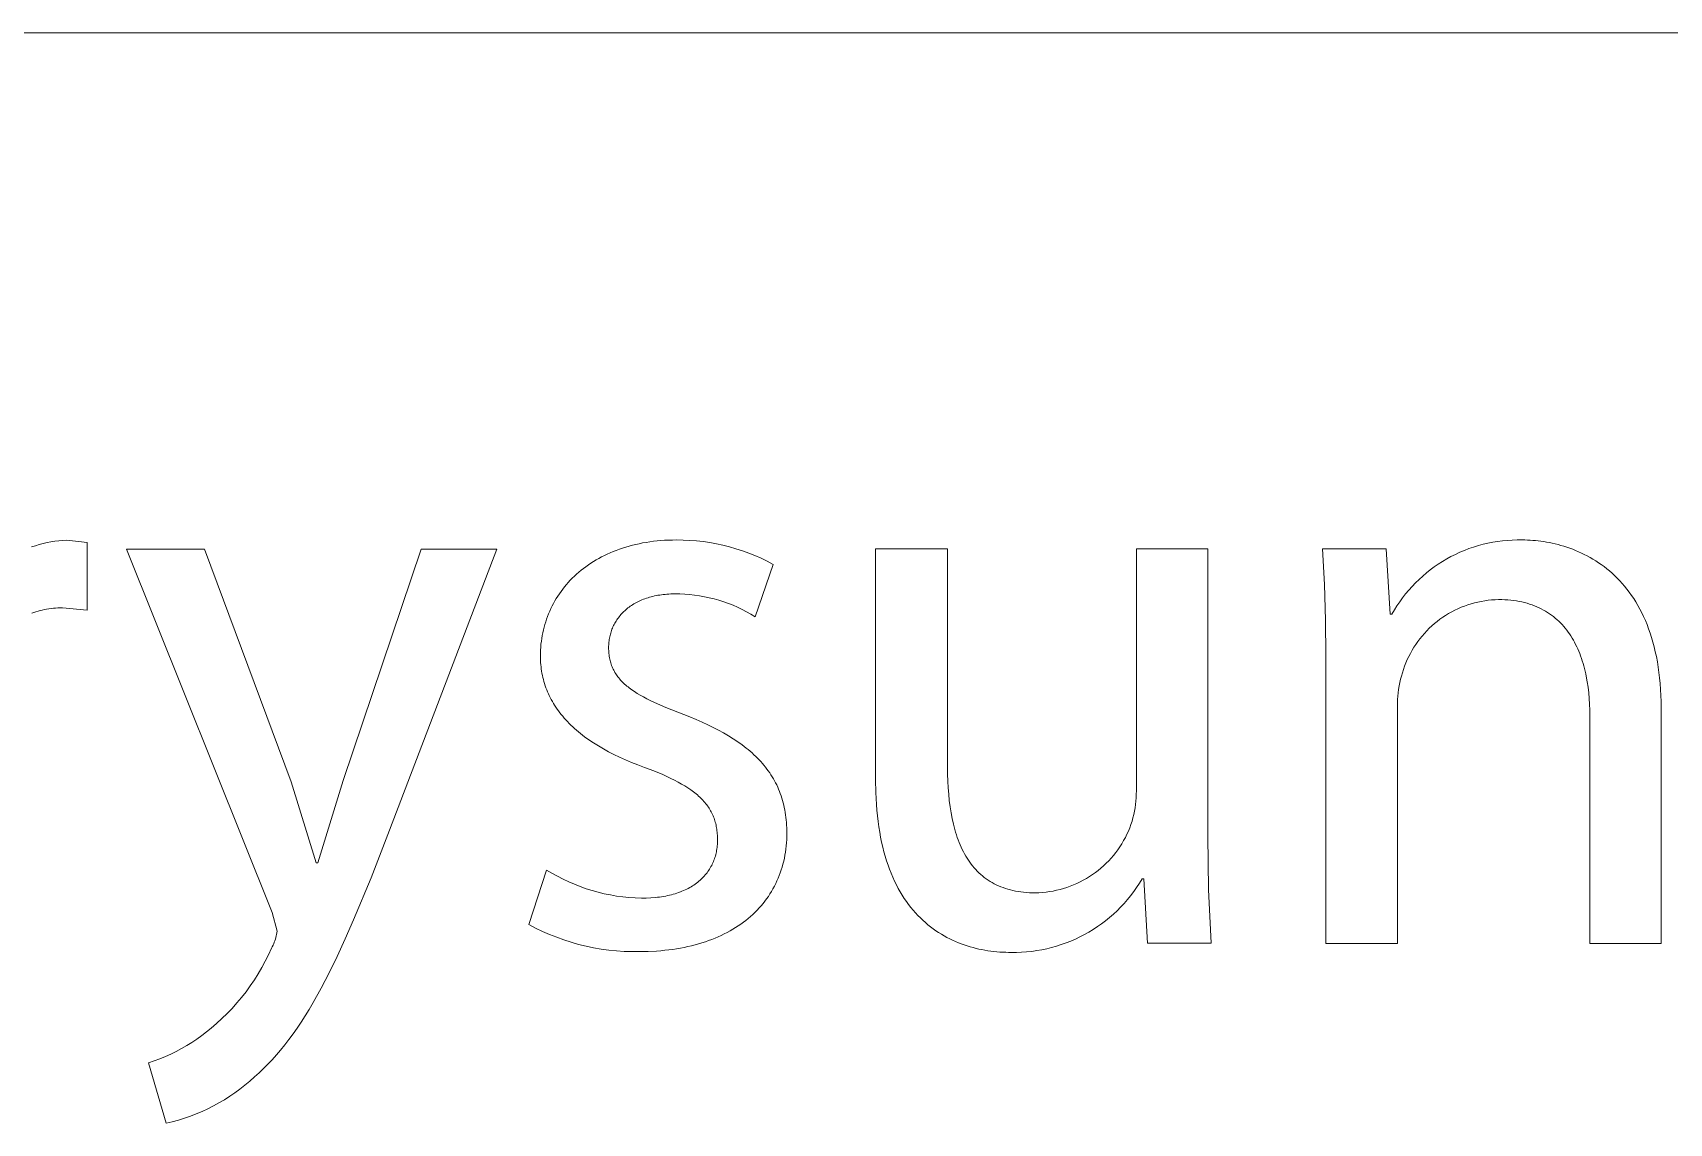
# Model space of a CAD drawing. Header units: millimetres. Extents: x 0 to 3480, y 0 to 2432.
# Drawn here: x 2669.2 to 2739.2, y 50.6 to 97.3 of the extents above; entities that cross this region are included whole.
import ezdxf

# ---------------------------------------------------------------- set-up
doc = ezdxf.new("R2010")
doc.units = ezdxf.units.MM
doc.header["$MEASUREMENT"] = 0
doc.layers.add('Domyślny', color=7, linetype='Continuous', true_color=0x000000)

msp = doc.modelspace()

# ---------------------------------------------------------------- linework, layer by layer
at = {"layer": 'Domyślny', "color": 18, "lineweight": 15, "true_color": 0x000000}
for p, q in [((2165.118, 97.255), (3477.082, 97.255)), ((2669.138, 75.263), (2669.301, 75.318)), ((2669.301, 75.318), (2669.465, 75.368)), ((2669.465, 75.368), (2669.631, 75.412)), ((2669.631, 75.412), (2669.799, 75.45)), ((2669.799, 75.45), (2669.968, 75.483)), ((2669.968, 75.483), (2670.138, 75.51)), ((2670.138, 75.51), (2670.308, 75.531)), ((2670.308, 75.531), (2670.48, 75.546)), ((2670.48, 75.546), (2670.651, 75.556)), ((2670.651, 75.556), (2671.52, 75.452)), ((2671.52, 75.452), (2671.52, 72.566)), ((2679.429, 59.633), (2673.206, 75.175)), ((2673.206, 75.175), (2676.543, 75.175)), ((2676.543, 75.175), (2680.24, 65.219)), ((2682.466, 65.277), (2685.815, 75.175)), ((2689.048, 75.175), (2684.459, 63.156)), ((2685.815, 75.175), (2689.048, 75.175)), ((2693.649, 74.899), (2693.772, 74.958)), ((2693.772, 74.958), (2693.898, 75.014)), ((2693.898, 75.014), (2694.026, 75.068)), ((2694.026, 75.068), (2694.157, 75.119)), ((2694.157, 75.119), (2694.289, 75.168)), ((2694.289, 75.168), (2694.425, 75.214)), ((2694.425, 75.214), (2694.563, 75.258)), ((2694.563, 75.258), (2694.703, 75.298)), ((2694.703, 75.298), (2694.845, 75.336)), ((2694.845, 75.336), (2694.99, 75.372)), ((2694.99, 75.372), (2695.137, 75.404)), ((2695.137, 75.404), (2695.286, 75.433)), ((2695.286, 75.433), (2695.437, 75.46)), ((2695.437, 75.46), (2695.591, 75.483)), ((2695.591, 75.483), (2695.747, 75.504)), ((2695.747, 75.504), (2695.905, 75.521)), ((2695.905, 75.521), (2696.066, 75.536)), ((2696.066, 75.536), (2696.228, 75.547)), ((2696.228, 75.547), (2696.393, 75.555)), ((2696.393, 75.555), (2696.56, 75.56)), ((2696.56, 75.56), (2696.729, 75.562)), ((2696.729, 75.562), (2697.016, 75.558)), ((2697.016, 75.558), (2697.304, 75.545)), ((2697.304, 75.545), (2697.59, 75.523)), ((2697.59, 75.523), (2697.876, 75.49)), ((2697.876, 75.49), (2698.16, 75.448)), ((2698.16, 75.448), (2698.443, 75.397)), ((2698.443, 75.397), (2698.724, 75.336)), ((2698.724, 75.336), (2699.003, 75.266)), ((2699.003, 75.266), (2699.279, 75.186)), ((2699.279, 75.186), (2699.552, 75.097)), ((2699.552, 75.097), (2699.823, 74.999)), ((2699.823, 74.999), (2700.09, 74.892)), ((2705.252, 65.305), (2705.252, 75.179)), ((2705.252, 75.179), (2708.335, 75.179)), ((2708.335, 75.179), (2708.335, 65.838)), ((2716.413, 64.83), (2716.413, 75.179)), ((2716.413, 75.179), (2719.472, 75.179)), ((2719.472, 75.179), (2719.472, 62.906)), ((2724.465, 73.655), (2724.381, 75.179)), ((2724.381, 75.179), (2727.104, 75.179)), ((2727.104, 75.179), (2727.278, 72.386)), ((2729.877, 74.852), (2730.065, 74.947)), ((2730.065, 74.947), (2730.256, 75.035)), ((2730.256, 75.035), (2730.451, 75.117)), ((2730.451, 75.117), (2730.647, 75.192)), ((2730.647, 75.192), (2730.847, 75.261)), ((2730.847, 75.261), (2731.048, 75.322)), ((2731.048, 75.322), (2731.252, 75.377)), ((2731.252, 75.377), (2731.457, 75.425)), ((2731.457, 75.425), (2731.664, 75.466)), ((2731.664, 75.466), (2731.872, 75.5)), ((2731.872, 75.5), (2732.081, 75.526)), ((2732.081, 75.526), (2732.29, 75.546)), ((2732.29, 75.546), (2732.501, 75.558)), ((2732.501, 75.558), (2732.711, 75.564)), ((2732.711, 75.564), (2732.922, 75.562)), ((2732.922, 75.562), (2733.032, 75.561)), ((2733.032, 75.561), (2733.144, 75.558)), ((2733.144, 75.558), (2733.258, 75.552)), ((2733.258, 75.552), (2733.373, 75.545)), ((2733.373, 75.545), (2733.489, 75.535)), ((2733.489, 75.535), (2733.607, 75.522)), ((2733.607, 75.522), (2733.726, 75.508)), ((2733.726, 75.508), (2733.846, 75.49)), ((2733.846, 75.49), (2733.967, 75.47)), ((2733.967, 75.47), (2734.09, 75.448)), ((2734.09, 75.448), (2734.212, 75.422)), ((2734.212, 75.422), (2734.336, 75.394)), ((2734.336, 75.394), (2734.46, 75.363)), ((2734.46, 75.363), (2734.584, 75.329)), ((2734.584, 75.329), (2734.709, 75.292)), ((2734.709, 75.292), (2734.834, 75.252)), ((2734.834, 75.252), (2734.959, 75.209)), ((2734.959, 75.209), (2735.084, 75.163)), ((2735.084, 75.163), (2735.209, 75.113)), ((2735.209, 75.113), (2735.333, 75.06)), ((2735.333, 75.06), (2735.457, 75.004)), ((2735.457, 75.004), (2735.581, 74.944)), ((2735.581, 74.944), (2735.704, 74.881)), ((2692.555, 74.182), (2692.653, 74.264)), ((2692.653, 74.264), (2692.753, 74.343)), ((2692.753, 74.343), (2692.856, 74.42)), ((2692.856, 74.42), (2692.962, 74.495)), ((2692.962, 74.495), (2693.07, 74.568)), ((2693.07, 74.568), (2693.181, 74.639)), ((2693.181, 74.639), (2693.294, 74.707)), ((2693.294, 74.707), (2693.41, 74.773)), ((2693.41, 74.773), (2693.528, 74.837)), ((2693.528, 74.837), (2693.649, 74.899)), ((2700.09, 74.892), (2700.353, 74.777)), ((2700.866, 74.519), (2700.101, 72.282)), ((2700.353, 74.777), (2700.612, 74.652)), ((2700.612, 74.652), (2700.866, 74.519)), ((2728.825, 74.154), (2728.99, 74.285)), ((2728.99, 74.285), (2729.16, 74.411)), ((2729.16, 74.411), (2729.333, 74.53)), ((2729.333, 74.53), (2729.511, 74.644)), ((2729.511, 74.644), (2729.692, 74.751)), ((2729.692, 74.751), (2729.877, 74.852)), ((2735.704, 74.881), (2735.827, 74.814)), ((2735.827, 74.814), (2735.949, 74.743)), ((2735.949, 74.743), (2736.069, 74.669)), ((2736.069, 74.669), (2736.189, 74.59)), ((2736.189, 74.59), (2736.308, 74.508)), ((2736.308, 74.508), (2736.425, 74.422)), ((2736.425, 74.422), (2736.541, 74.332)), ((2736.541, 74.332), (2736.655, 74.238)), ((2736.655, 74.238), (2736.768, 74.139)), ((2691.869, 73.461), (2691.945, 73.557)), ((2691.945, 73.557), (2692.024, 73.652)), ((2692.024, 73.652), (2692.106, 73.745)), ((2692.106, 73.745), (2692.19, 73.836)), ((2692.19, 73.836), (2692.277, 73.926)), ((2692.277, 73.926), (2692.367, 74.013)), ((2692.367, 74.013), (2692.46, 74.099)), ((2692.46, 74.099), (2692.555, 74.182)), ((2724.511, 72.128), (2724.465, 73.655)), ((2728.072, 73.42), (2728.212, 73.577)), ((2728.212, 73.577), (2728.358, 73.729)), ((2728.358, 73.729), (2728.509, 73.876)), ((2728.509, 73.876), (2728.665, 74.018)), ((2728.665, 74.018), (2728.825, 74.154)), ((2736.768, 74.139), (2736.88, 74.037)), ((2736.88, 74.037), (2736.989, 73.93)), ((2736.989, 73.93), (2737.096, 73.818)), ((2737.096, 73.818), (2737.202, 73.703)), ((2737.202, 73.703), (2737.305, 73.582)), ((2737.305, 73.582), (2737.406, 73.458)), ((2691.414, 72.74), (2691.47, 72.848)), ((2691.47, 72.848), (2691.53, 72.954)), ((2691.53, 72.954), (2691.592, 73.058)), ((2691.592, 73.058), (2691.657, 73.161)), ((2691.657, 73.161), (2691.725, 73.263)), ((2691.725, 73.263), (2691.795, 73.363)), ((2691.795, 73.363), (2691.869, 73.461)), ((2694.965, 72.859), (2694.91, 72.828)), ((2695.021, 72.89), (2694.965, 72.859)), ((2695.079, 72.92), (2695.021, 72.89)), ((2695.137, 72.948), (2695.079, 72.92)), ((2695.197, 72.975), (2695.137, 72.948)), ((2695.258, 73.002), (2695.197, 72.975)), ((2695.321, 73.027), (2695.258, 73.002)), ((2695.385, 73.05), (2695.321, 73.027)), ((2695.45, 73.073), (2695.385, 73.05)), ((2695.516, 73.094), (2695.45, 73.073)), ((2695.584, 73.114), (2695.516, 73.094)), ((2695.653, 73.133), (2695.584, 73.114)), ((2695.723, 73.151), (2695.653, 73.133)), ((2695.794, 73.167), (2695.723, 73.151)), ((2695.867, 73.182), (2695.794, 73.167)), ((2695.94, 73.196), (2695.867, 73.182)), ((2696.015, 73.208), (2695.94, 73.196)), ((2696.092, 73.219), (2696.015, 73.208)), ((2696.169, 73.229), (2696.092, 73.219)), ((2696.248, 73.237), (2696.169, 73.229)), ((2696.328, 73.243), (2696.248, 73.237)), ((2696.409, 73.249), (2696.328, 73.243)), ((2696.491, 73.252), (2696.409, 73.249)), ((2696.575, 73.255), (2696.491, 73.252)), ((2696.659, 73.255), (2696.575, 73.255)), ((2696.873, 73.253), (2696.659, 73.255)), ((2697.085, 73.243), (2696.873, 73.253)), ((2697.298, 73.227), (2697.085, 73.243)), ((2697.51, 73.203), (2697.298, 73.227)), ((2697.721, 73.172), (2697.51, 73.203)), ((2697.931, 73.135), (2697.721, 73.172)), ((2698.139, 73.09), (2697.931, 73.135)), ((2698.346, 73.039), (2698.139, 73.09)), ((2698.551, 72.981), (2698.346, 73.039)), ((2698.754, 72.916), (2698.551, 72.981)), ((2698.955, 72.845), (2698.754, 72.916)), ((2699.154, 72.767), (2698.955, 72.845)), ((2727.565, 72.747), (2727.683, 72.921)), ((2727.683, 72.921), (2727.807, 73.092)), ((2727.807, 73.092), (2727.937, 73.258)), ((2727.937, 73.258), (2728.072, 73.42)), ((2730.879, 72.872), (2730.734, 72.832)), ((2731.024, 72.907), (2730.879, 72.872)), ((2731.17, 72.937), (2731.024, 72.907)), ((2731.318, 72.963), (2731.17, 72.937)), ((2731.466, 72.983), (2731.318, 72.963)), ((2731.615, 72.998), (2731.466, 72.983)), ((2731.764, 73.007), (2731.615, 72.998)), ((2731.914, 73.012), (2731.764, 73.007)), ((2732.048, 73.01), (2731.914, 73.012)), ((2732.179, 73.006), (2732.048, 73.01)), ((2732.307, 72.997), (2732.179, 73.006)), ((2732.433, 72.986), (2732.307, 72.997)), ((2732.556, 72.972), (2732.433, 72.986)), ((2732.677, 72.954), (2732.556, 72.972)), ((2732.795, 72.933), (2732.677, 72.954)), ((2732.91, 72.91), (2732.795, 72.933)), ((2733.023, 72.883), (2732.91, 72.91)), ((2733.133, 72.853), (2733.023, 72.883)), ((2733.241, 72.821), (2733.133, 72.853)), ((2737.406, 73.458), (2737.504, 73.328)), ((2737.504, 73.328), (2737.601, 73.194)), ((2737.601, 73.194), (2737.694, 73.055)), ((2737.694, 73.055), (2737.785, 72.911)), ((2737.785, 72.911), (2737.873, 72.763)), ((2669.234, 72.466), (2669.146, 72.435)), ((2669.322, 72.494), (2669.234, 72.466)), ((2669.412, 72.52), (2669.322, 72.494)), ((2669.503, 72.543), (2669.412, 72.52)), ((2669.595, 72.565), (2669.503, 72.543)), ((2669.688, 72.584), (2669.595, 72.565)), ((2669.782, 72.602), (2669.688, 72.584)), ((2669.876, 72.617), (2669.782, 72.602)), ((2669.972, 72.629), (2669.876, 72.617)), ((2670.069, 72.64), (2669.972, 72.629)), ((2670.167, 72.648), (2670.069, 72.64)), ((2670.266, 72.654), (2670.167, 72.648)), ((2670.365, 72.657), (2670.266, 72.654)), ((2670.466, 72.659), (2670.365, 72.657)), ((2671.52, 72.566), (2670.466, 72.659)), ((2691.137, 72.066), (2691.176, 72.182)), ((2691.176, 72.182), (2691.217, 72.296)), ((2691.217, 72.296), (2691.262, 72.409)), ((2691.262, 72.409), (2691.31, 72.521)), ((2691.31, 72.521), (2691.36, 72.631)), ((2691.36, 72.631), (2691.414, 72.74)), ((2694.181, 72.144), (2694.15, 72.096)), ((2694.213, 72.191), (2694.181, 72.144)), ((2694.246, 72.237), (2694.213, 72.191)), ((2694.281, 72.282), (2694.246, 72.237)), ((2694.318, 72.327), (2694.281, 72.282)), ((2694.355, 72.371), (2694.318, 72.327)), ((2694.394, 72.414), (2694.355, 72.371)), ((2694.434, 72.456), (2694.394, 72.414)), ((2694.476, 72.497), (2694.434, 72.456)), ((2694.519, 72.538), (2694.476, 72.497)), ((2694.563, 72.577), (2694.519, 72.538)), ((2694.609, 72.616), (2694.563, 72.577)), ((2694.656, 72.654), (2694.609, 72.616)), ((2694.704, 72.691), (2694.656, 72.654)), ((2694.754, 72.726), (2694.704, 72.691)), ((2694.804, 72.761), (2694.754, 72.726)), ((2694.857, 72.795), (2694.804, 72.761)), ((2694.91, 72.828), (2694.857, 72.795)), ((2699.349, 72.683), (2699.154, 72.767)), ((2699.542, 72.592), (2699.349, 72.683)), ((2699.732, 72.495), (2699.542, 72.592)), ((2699.919, 72.391), (2699.732, 72.495)), ((2700.101, 72.282), (2699.919, 72.391)), ((2727.278, 72.386), (2727.347, 72.386)), ((2727.347, 72.386), (2727.453, 72.568)), ((2727.453, 72.568), (2727.565, 72.747)), ((2729.401, 72.17), (2729.282, 72.079)), ((2729.523, 72.256), (2729.401, 72.17)), ((2729.648, 72.338), (2729.523, 72.256)), ((2729.776, 72.416), (2729.648, 72.338)), ((2729.907, 72.489), (2729.776, 72.416)), ((2730.039, 72.558), (2729.907, 72.489)), ((2730.174, 72.622), (2730.039, 72.558)), ((2730.312, 72.682), (2730.174, 72.622)), ((2730.451, 72.737), (2730.312, 72.682)), ((2730.592, 72.787), (2730.451, 72.737)), ((2730.734, 72.832), (2730.592, 72.787)), ((2733.346, 72.786), (2733.241, 72.821)), ((2733.448, 72.747), (2733.346, 72.786)), ((2733.549, 72.706), (2733.448, 72.747)), ((2733.646, 72.663), (2733.549, 72.706)), ((2733.741, 72.616), (2733.646, 72.663)), ((2733.834, 72.567), (2733.741, 72.616)), ((2733.925, 72.516), (2733.834, 72.567)), ((2734.013, 72.462), (2733.925, 72.516)), ((2734.098, 72.405), (2734.013, 72.462)), ((2734.182, 72.346), (2734.098, 72.405)), ((2734.263, 72.284), (2734.182, 72.346)), ((2734.341, 72.22), (2734.263, 72.284)), ((2734.418, 72.153), (2734.341, 72.22)), ((2734.492, 72.085), (2734.418, 72.153)), ((2737.873, 72.763), (2737.958, 72.609)), ((2737.958, 72.609), (2738.04, 72.451)), ((2738.04, 72.451), (2738.118, 72.287)), ((2738.118, 72.287), (2738.194, 72.118)), ((2690.968, 71.35), (2690.989, 71.472)), ((2690.989, 71.472), (2691.012, 71.593)), ((2691.012, 71.593), (2691.039, 71.713)), ((2691.039, 71.713), (2691.068, 71.832)), ((2691.068, 71.832), (2691.101, 71.95)), ((2691.101, 71.95), (2691.137, 72.066)), ((2693.891, 71.474), (2693.878, 71.419)), ((2693.905, 71.529), (2693.891, 71.474)), ((2693.92, 71.583), (2693.905, 71.529)), ((2693.937, 71.637), (2693.92, 71.583)), ((2693.955, 71.691), (2693.937, 71.637)), ((2693.974, 71.743), (2693.955, 71.691)), ((2693.995, 71.796), (2693.974, 71.743)), ((2694.017, 71.847), (2693.995, 71.796)), ((2694.041, 71.898), (2694.017, 71.847)), ((2694.066, 71.949), (2694.041, 71.898)), ((2694.093, 71.999), (2694.066, 71.949)), ((2694.121, 72.048), (2694.093, 71.999)), ((2694.15, 72.096), (2694.121, 72.048)), ((2724.52, 70.601), (2724.511, 72.128)), ((2728.639, 71.455), (2728.545, 71.339)), ((2728.737, 71.568), (2728.639, 71.455)), ((2728.839, 71.678), (2728.737, 71.568)), ((2728.945, 71.784), (2728.839, 71.678)), ((2729.054, 71.886), (2728.945, 71.784)), ((2729.166, 71.984), (2729.054, 71.886)), ((2729.282, 72.079), (2729.166, 71.984)), ((2734.564, 72.014), (2734.492, 72.085)), ((2734.633, 71.94), (2734.564, 72.014)), ((2734.701, 71.865), (2734.633, 71.94)), ((2734.766, 71.787), (2734.701, 71.865)), ((2734.829, 71.707), (2734.766, 71.787)), ((2734.89, 71.626), (2734.829, 71.707)), ((2734.949, 71.542), (2734.89, 71.626)), ((2735.005, 71.456), (2734.949, 71.542)), ((2735.06, 71.368), (2735.005, 71.456)), ((2738.194, 72.118), (2738.266, 71.944)), ((2738.266, 71.944), (2738.335, 71.764)), ((2738.335, 71.764), (2738.4, 71.579)), ((2738.4, 71.579), (2738.461, 71.389)), ((2690.913, 70.728), (2690.917, 70.854)), ((2690.917, 70.854), (2690.925, 70.98)), ((2690.925, 70.98), (2690.936, 71.104)), ((2690.936, 71.104), (2690.951, 71.228)), ((2690.951, 71.228), (2690.968, 71.35)), ((2693.834, 71.077), (2693.832, 71.019)), ((2693.832, 71.019), (2693.832, 70.961)), ((2693.832, 70.961), (2693.832, 70.896)), ((2693.832, 70.896), (2693.834, 70.832)), ((2693.838, 71.135), (2693.834, 71.077)), ((2693.834, 70.832), (2693.838, 70.769)), ((2693.843, 71.193), (2693.838, 71.135)), ((2693.838, 70.769), (2693.843, 70.707)), ((2693.85, 71.25), (2693.843, 71.193)), ((2693.858, 71.307), (2693.85, 71.25)), ((2693.867, 71.363), (2693.858, 71.307)), ((2693.878, 71.419), (2693.867, 71.363)), ((2728.211, 70.843), (2728.138, 70.712)), ((2728.288, 70.971), (2728.211, 70.843)), ((2728.37, 71.097), (2728.288, 70.971)), ((2728.455, 71.219), (2728.37, 71.097)), ((2728.545, 71.339), (2728.455, 71.219)), ((2735.113, 71.278), (2735.06, 71.368)), ((2735.163, 71.187), (2735.113, 71.278)), ((2735.211, 71.093), (2735.163, 71.187)), ((2735.258, 70.998), (2735.211, 71.093)), ((2735.302, 70.901), (2735.258, 70.998)), ((2735.345, 70.802), (2735.302, 70.901)), ((2735.385, 70.702), (2735.345, 70.802)), ((2738.461, 71.389), (2738.518, 71.193)), ((2738.518, 71.193), (2738.572, 70.992)), ((2738.572, 70.992), (2738.621, 70.785)), ((2738.621, 70.785), (2738.667, 70.572)), ((2690.911, 70.601), (2690.913, 70.728)), ((2690.912, 70.507), (2690.911, 70.601)), ((2690.915, 70.413), (2690.912, 70.507)), ((2690.92, 70.32), (2690.915, 70.413)), ((2690.928, 70.227), (2690.92, 70.32)), ((2690.937, 70.135), (2690.928, 70.227)), ((2690.949, 70.044), (2690.937, 70.135)), ((2690.962, 69.953), (2690.949, 70.044)), ((2693.843, 70.707), (2693.85, 70.646)), ((2693.85, 70.646), (2693.858, 70.586)), ((2693.858, 70.586), (2693.868, 70.527)), ((2693.868, 70.527), (2693.879, 70.469)), ((2693.879, 70.469), (2693.892, 70.412)), ((2693.892, 70.412), (2693.906, 70.356)), ((2693.906, 70.356), (2693.922, 70.301)), ((2693.922, 70.301), (2693.939, 70.247)), ((2693.939, 70.247), (2693.958, 70.194)), ((2693.958, 70.194), (2693.978, 70.142)), ((2693.978, 70.142), (2694, 70.09)), ((2694, 70.09), (2694.023, 70.039)), ((2694.023, 70.039), (2694.048, 69.989)), ((2724.52, 58.305), (2724.52, 70.601)), ((2727.893, 70.167), (2727.844, 70.026)), ((2727.947, 70.306), (2727.893, 70.167)), ((2728.006, 70.444), (2727.947, 70.306)), ((2728.07, 70.579), (2728.006, 70.444)), ((2728.138, 70.712), (2728.07, 70.579)), ((2735.424, 70.6), (2735.385, 70.702)), ((2735.46, 70.496), (2735.424, 70.6)), ((2735.495, 70.391), (2735.46, 70.496)), ((2735.528, 70.285), (2735.495, 70.391)), ((2735.559, 70.177), (2735.528, 70.285)), ((2735.588, 70.067), (2735.559, 70.177)), ((2735.615, 69.956), (2735.588, 70.067)), ((2738.667, 70.572), (2738.708, 70.353)), ((2738.708, 70.353), (2738.744, 70.129)), ((2738.744, 70.129), (2738.776, 69.898)), ((2690.978, 69.862), (2690.962, 69.953)), ((2690.996, 69.772), (2690.978, 69.862)), ((2691.016, 69.683), (2690.996, 69.772)), ((2691.038, 69.594), (2691.016, 69.683)), ((2691.062, 69.505), (2691.038, 69.594)), ((2691.089, 69.418), (2691.062, 69.505)), ((2691.117, 69.331), (2691.089, 69.418)), ((2694.048, 69.989), (2694.075, 69.94)), ((2694.075, 69.94), (2694.103, 69.891)), ((2694.103, 69.891), (2694.133, 69.843)), ((2694.133, 69.843), (2694.164, 69.796)), ((2694.164, 69.796), (2694.196, 69.75)), ((2694.196, 69.75), (2694.231, 69.704)), ((2694.231, 69.704), (2694.267, 69.659)), ((2694.267, 69.659), (2694.304, 69.614)), ((2694.304, 69.614), (2694.343, 69.57)), ((2694.343, 69.57), (2694.384, 69.527)), ((2694.384, 69.527), (2694.426, 69.484)), ((2694.426, 69.484), (2694.47, 69.441)), ((2694.47, 69.441), (2694.515, 69.399)), ((2694.515, 69.399), (2694.562, 69.358)), ((2694.562, 69.358), (2694.611, 69.316)), ((2727.688, 69.46), (2727.66, 69.317)), ((2727.721, 69.602), (2727.688, 69.46)), ((2727.758, 69.743), (2727.721, 69.602)), ((2727.799, 69.883), (2727.758, 69.743)), ((2727.844, 70.026), (2727.799, 69.883)), ((2735.64, 69.844), (2735.615, 69.956)), ((2735.664, 69.731), (2735.64, 69.844)), ((2735.706, 69.5), (2735.664, 69.731)), ((2735.742, 69.264), (2735.706, 69.5)), ((2738.776, 69.898), (2738.804, 69.662)), ((2738.804, 69.662), (2738.826, 69.42)), ((2738.826, 69.42), (2738.844, 69.171)), ((2691.148, 69.244), (2691.117, 69.331)), ((2691.181, 69.158), (2691.148, 69.244)), ((2691.216, 69.073), (2691.181, 69.158)), ((2691.253, 68.988), (2691.216, 69.073)), ((2691.292, 68.904), (2691.253, 68.988)), ((2691.334, 68.82), (2691.292, 68.904)), ((2691.378, 68.737), (2691.334, 68.82)), ((2691.423, 68.655), (2691.378, 68.737)), ((2691.471, 68.573), (2691.423, 68.655)), ((2694.611, 69.316), (2694.661, 69.276)), ((2694.661, 69.276), (2694.713, 69.235)), ((2694.713, 69.235), (2694.766, 69.196)), ((2694.766, 69.196), (2694.822, 69.156)), ((2694.822, 69.156), (2694.937, 69.078)), ((2694.937, 69.078), (2695.058, 69.001)), ((2695.058, 69.001), (2695.187, 68.925)), ((2695.187, 68.925), (2695.321, 68.849)), ((2695.321, 68.849), (2695.463, 68.775)), ((2695.463, 68.775), (2695.611, 68.7)), ((2695.611, 68.7), (2695.928, 68.552)), ((2727.595, 68.737), (2727.591, 68.592)), ((2727.605, 68.883), (2727.595, 68.737)), ((2727.618, 69.028), (2727.605, 68.883)), ((2727.637, 69.173), (2727.618, 69.028)), ((2727.66, 69.317), (2727.637, 69.173)), ((2735.77, 69.025), (2735.742, 69.264)), ((2735.792, 68.781), (2735.77, 69.025)), ((2735.807, 68.533), (2735.792, 68.781)), ((2738.844, 69.171), (2738.857, 68.916)), ((2738.857, 68.916), (2738.865, 68.655)), ((2738.865, 68.655), (2738.867, 68.388)), ((2691.521, 68.492), (2691.471, 68.573)), ((2691.574, 68.412), (2691.521, 68.492)), ((2691.628, 68.332), (2691.574, 68.412)), ((2691.685, 68.253), (2691.628, 68.332)), ((2691.744, 68.175), (2691.685, 68.253)), ((2691.805, 68.097), (2691.744, 68.175)), ((2691.869, 68.02), (2691.805, 68.097)), ((2691.934, 67.943), (2691.869, 68.02)), ((2692.002, 67.868), (2691.934, 67.943)), ((2695.928, 68.552), (2696.272, 68.403)), ((2696.272, 68.403), (2697.042, 68.098)), ((2697.042, 68.098), (2697.311, 67.993)), ((2697.311, 67.993), (2697.573, 67.885)), ((2727.591, 68.592), (2727.591, 68.446)), ((2727.591, 68.446), (2727.591, 58.305)), ((2735.816, 68.282), (2735.807, 68.533)), ((2735.819, 68.029), (2735.816, 68.282)), ((2735.819, 58.305), (2735.819, 68.029)), ((2738.867, 68.388), (2738.867, 58.305)), ((2692.072, 67.793), (2692.002, 67.868)), ((2692.144, 67.718), (2692.072, 67.793)), ((2692.218, 67.645), (2692.144, 67.718)), ((2692.295, 67.572), (2692.218, 67.645)), ((2692.374, 67.5), (2692.295, 67.572)), ((2692.455, 67.428), (2692.374, 67.5)), ((2692.538, 67.357), (2692.455, 67.428)), ((2692.624, 67.287), (2692.538, 67.357)), ((2692.802, 67.149), (2692.624, 67.287)), ((2697.573, 67.885), (2697.826, 67.775)), ((2697.826, 67.775), (2698.07, 67.663)), ((2698.07, 67.663), (2698.306, 67.548)), ((2698.306, 67.548), (2698.534, 67.431)), ((2698.534, 67.431), (2698.753, 67.311)), ((2698.753, 67.311), (2698.964, 67.188)), ((2692.989, 67.014), (2692.802, 67.149)), ((2693.185, 66.882), (2692.989, 67.014)), ((2693.39, 66.754), (2693.185, 66.882)), ((2693.604, 66.628), (2693.39, 66.754)), ((2693.827, 66.505), (2693.604, 66.628)), ((2698.964, 67.188), (2699.166, 67.061)), ((2699.166, 67.061), (2699.36, 66.932)), ((2699.36, 66.932), (2699.546, 66.799)), ((2699.546, 66.799), (2699.635, 66.732)), ((2699.635, 66.732), (2699.722, 66.663)), ((2699.722, 66.663), (2699.808, 66.594)), ((2699.808, 66.594), (2699.891, 66.523)), ((2694.06, 66.386), (2693.827, 66.505)), ((2694.302, 66.27), (2694.06, 66.386)), ((2694.553, 66.157), (2694.302, 66.27)), ((2694.813, 66.047), (2694.553, 66.157)), ((2695.082, 65.941), (2694.813, 66.047)), ((2695.361, 65.838), (2695.082, 65.941)), ((2695.771, 65.682), (2695.361, 65.838)), ((2699.891, 66.523), (2699.972, 66.452)), ((2699.972, 66.452), (2700.051, 66.38)), ((2700.051, 66.38), (2700.127, 66.307)), ((2700.127, 66.307), (2700.202, 66.233)), ((2700.202, 66.233), (2700.275, 66.158)), ((2700.275, 66.158), (2700.345, 66.082)), ((2700.345, 66.082), (2700.413, 66.004)), ((2700.413, 66.004), (2700.479, 65.926)), ((2700.479, 65.926), (2700.543, 65.847)), ((2700.543, 65.847), (2700.605, 65.767)), ((2708.335, 65.838), (2708.338, 65.541)), ((2680.24, 65.219), (2681.318, 61.754)), ((2681.388, 61.754), (2682.466, 65.277)), ((2696.148, 65.525), (2695.771, 65.682)), ((2696.325, 65.446), (2696.148, 65.525)), ((2696.494, 65.367), (2696.325, 65.446)), ((2696.655, 65.287), (2696.494, 65.367)), ((2696.809, 65.206), (2696.655, 65.287)), ((2696.955, 65.125), (2696.809, 65.206)), ((2700.605, 65.767), (2700.664, 65.685)), ((2700.664, 65.685), (2700.722, 65.603)), ((2700.722, 65.603), (2700.777, 65.519)), ((2700.777, 65.519), (2700.83, 65.435)), ((2700.83, 65.435), (2700.881, 65.349)), ((2700.881, 65.349), (2700.93, 65.262)), ((2700.93, 65.262), (2700.977, 65.174)), ((2700.977, 65.174), (2701.022, 65.084)), ((2705.261, 64.764), (2705.252, 65.305)), ((2708.338, 65.541), (2708.346, 65.251)), ((2708.346, 65.251), (2708.361, 64.967)), ((2697.094, 65.042), (2696.955, 65.125)), ((2697.225, 64.959), (2697.094, 65.042)), ((2697.35, 64.874), (2697.225, 64.959)), ((2697.409, 64.831), (2697.35, 64.874)), ((2697.467, 64.788), (2697.409, 64.831)), ((2697.523, 64.744), (2697.467, 64.788)), ((2697.577, 64.7), (2697.523, 64.744)), ((2697.63, 64.656), (2697.577, 64.7)), ((2697.681, 64.611), (2697.63, 64.656)), ((2697.73, 64.565), (2697.681, 64.611)), ((2697.778, 64.52), (2697.73, 64.565)), ((2697.824, 64.474), (2697.778, 64.52)), ((2697.868, 64.427), (2697.824, 64.474)), ((2701.022, 65.084), (2701.064, 64.994)), ((2701.064, 64.994), (2701.104, 64.902)), ((2701.104, 64.902), (2701.142, 64.809)), ((2701.142, 64.809), (2701.178, 64.715)), ((2701.178, 64.715), (2701.212, 64.619)), ((2701.212, 64.619), (2701.244, 64.522)), ((2701.244, 64.522), (2701.273, 64.424)), ((2705.272, 64.503), (2705.261, 64.764)), ((2705.288, 64.248), (2705.272, 64.503)), ((2708.361, 64.967), (2708.382, 64.689)), ((2708.382, 64.689), (2708.409, 64.419)), ((2716.393, 64.392), (2716.404, 64.537)), ((2716.404, 64.537), (2716.411, 64.684)), ((2716.411, 64.684), (2716.413, 64.83)), ((2697.91, 64.38), (2697.868, 64.427)), ((2697.951, 64.332), (2697.91, 64.38)), ((2697.991, 64.284), (2697.951, 64.332)), ((2698.029, 64.236), (2697.991, 64.284)), ((2698.065, 64.186), (2698.029, 64.236)), ((2698.099, 64.137), (2698.065, 64.186)), ((2698.132, 64.086), (2698.099, 64.137)), ((2698.164, 64.035), (2698.132, 64.086)), ((2698.194, 63.984), (2698.164, 64.035)), ((2698.222, 63.932), (2698.194, 63.984)), ((2698.249, 63.879), (2698.222, 63.932)), ((2698.275, 63.825), (2698.249, 63.879)), ((2698.299, 63.771), (2698.275, 63.825)), ((2698.321, 63.716), (2698.299, 63.771)), ((2701.273, 64.424), (2701.3, 64.325)), ((2701.3, 64.325), (2701.325, 64.224)), ((2701.325, 64.224), (2701.348, 64.122)), ((2701.348, 64.122), (2701.369, 64.018)), ((2701.369, 64.018), (2701.388, 63.913)), ((2701.388, 63.913), (2701.404, 63.807)), ((2701.404, 63.807), (2701.418, 63.699)), ((2705.308, 64), (2705.288, 64.248)), ((2705.333, 63.757), (2705.308, 64)), ((2705.361, 63.521), (2705.333, 63.757)), ((2708.409, 64.419), (2708.443, 64.155)), ((2708.443, 64.155), (2708.483, 63.899)), ((2708.483, 63.899), (2708.53, 63.65)), ((2716.266, 63.672), (2716.301, 63.814)), ((2716.301, 63.814), (2716.331, 63.957)), ((2716.331, 63.957), (2716.356, 64.101)), ((2716.356, 64.101), (2716.377, 64.246)), ((2716.377, 64.246), (2716.393, 64.392)), ((2684.459, 63.156), (2683.664, 61.116)), ((2698.342, 63.661), (2698.321, 63.716)), ((2698.362, 63.604), (2698.342, 63.661)), ((2698.38, 63.547), (2698.362, 63.604)), ((2698.396, 63.49), (2698.38, 63.547)), ((2698.412, 63.431), (2698.396, 63.49)), ((2698.426, 63.372), (2698.412, 63.431)), ((2698.438, 63.312), (2698.426, 63.372)), ((2698.449, 63.251), (2698.438, 63.312)), ((2698.459, 63.189), (2698.449, 63.251)), ((2698.467, 63.126), (2698.459, 63.189)), ((2698.475, 63.063), (2698.467, 63.126)), ((2698.48, 62.998), (2698.475, 63.063)), ((2701.418, 63.699), (2701.43, 63.59)), ((2701.43, 63.59), (2701.44, 63.479)), ((2701.44, 63.479), (2701.448, 63.367)), ((2701.448, 63.367), (2701.453, 63.254)), ((2701.453, 63.254), (2701.456, 63.138)), ((2701.456, 63.138), (2701.457, 63.022)), ((2705.394, 63.291), (2705.361, 63.521)), ((2705.43, 63.067), (2705.394, 63.291)), ((2705.47, 62.848), (2705.43, 63.067)), ((2708.53, 63.65), (2708.584, 63.409)), ((2708.584, 63.409), (2708.614, 63.292)), ((2708.614, 63.292), (2708.645, 63.176)), ((2708.645, 63.176), (2708.679, 63.063)), ((2708.679, 63.063), (2708.714, 62.951)), ((2716.011, 62.974), (2716.075, 63.113)), ((2716.075, 63.113), (2716.135, 63.254)), ((2716.135, 63.254), (2716.183, 63.392)), ((2716.183, 63.392), (2716.227, 63.531)), ((2716.227, 63.531), (2716.266, 63.672)), ((2698.453, 62.287), (2698.463, 62.349)), ((2698.463, 62.349), (2698.471, 62.412)), ((2698.471, 62.412), (2698.478, 62.475)), ((2698.478, 62.475), (2698.484, 62.539)), ((2698.485, 62.933), (2698.48, 62.998)), ((2698.484, 62.539), (2698.487, 62.603)), ((2698.488, 62.867), (2698.485, 62.933)), ((2698.487, 62.603), (2698.49, 62.667)), ((2698.49, 62.8), (2698.488, 62.867)), ((2698.491, 62.732), (2698.49, 62.8)), ((2698.49, 62.667), (2698.491, 62.732)), ((2701.416, 62.343), (2701.397, 62.211)), ((2701.431, 62.476), (2701.416, 62.343)), ((2701.442, 62.61), (2701.431, 62.476)), ((2701.451, 62.746), (2701.442, 62.61)), ((2701.456, 62.883), (2701.451, 62.746)), ((2701.457, 63.022), (2701.456, 62.883)), ((2705.514, 62.636), (2705.47, 62.848)), ((2705.562, 62.429), (2705.514, 62.636)), ((2705.614, 62.228), (2705.562, 62.429)), ((2708.714, 62.951), (2708.751, 62.842)), ((2708.751, 62.842), (2708.789, 62.735)), ((2708.789, 62.735), (2708.83, 62.629)), ((2708.83, 62.629), (2708.873, 62.527)), ((2708.873, 62.527), (2708.917, 62.426)), ((2708.917, 62.426), (2708.964, 62.327)), ((2715.621, 62.317), (2715.708, 62.443)), ((2715.708, 62.443), (2715.79, 62.571)), ((2715.79, 62.571), (2715.869, 62.703)), ((2715.869, 62.703), (2715.942, 62.837)), ((2715.942, 62.837), (2716.011, 62.974)), ((2719.472, 62.906), (2719.502, 60.61)), ((2681.318, 61.754), (2681.388, 61.754)), ((2698.211, 61.591), (2698.24, 61.645)), ((2698.24, 61.645), (2698.267, 61.7)), ((2698.267, 61.7), (2698.293, 61.756)), ((2698.293, 61.756), (2698.317, 61.812)), ((2698.317, 61.812), (2698.339, 61.87)), ((2698.339, 61.87), (2698.36, 61.927)), ((2698.36, 61.927), (2698.38, 61.986)), ((2698.38, 61.986), (2698.397, 62.045)), ((2698.397, 62.045), (2698.414, 62.105)), ((2698.414, 62.105), (2698.428, 62.165)), ((2698.428, 62.165), (2698.441, 62.226)), ((2698.441, 62.226), (2698.453, 62.287)), ((2701.291, 61.699), (2701.256, 61.575)), ((2701.322, 61.825), (2701.291, 61.699)), ((2701.351, 61.952), (2701.322, 61.825)), ((2701.375, 62.081), (2701.351, 61.952)), ((2701.397, 62.211), (2701.375, 62.081)), ((2705.669, 62.032), (2705.614, 62.228)), ((2705.727, 61.842), (2705.669, 62.032)), ((2705.789, 61.658), (2705.727, 61.842)), ((2705.855, 61.479), (2705.789, 61.658)), ((2708.964, 62.327), (2709.012, 62.231)), ((2709.012, 62.231), (2709.062, 62.137)), ((2709.062, 62.137), (2709.115, 62.045)), ((2709.115, 62.045), (2709.169, 61.956)), ((2709.169, 61.956), (2709.226, 61.869)), ((2709.226, 61.869), (2709.284, 61.784)), ((2709.284, 61.784), (2709.345, 61.701)), ((2709.345, 61.701), (2709.407, 61.622)), ((2714.897, 61.53), (2715.012, 61.632)), ((2715.012, 61.632), (2715.123, 61.737)), ((2715.123, 61.737), (2715.23, 61.846)), ((2715.23, 61.846), (2715.334, 61.958)), ((2715.334, 61.958), (2715.434, 62.074)), ((2715.434, 62.074), (2715.529, 62.194)), ((2715.529, 62.194), (2715.621, 62.317)), ((2683.664, 61.116), (2682.92, 59.321)), ((2690.413, 59.116), (2691.177, 61.446)), ((2691.177, 61.446), (2691.407, 61.308)), ((2691.407, 61.308), (2691.641, 61.178)), ((2691.641, 61.178), (2691.879, 61.056)), ((2691.879, 61.056), (2692.121, 60.941)), ((2692.121, 60.941), (2692.367, 60.836)), ((2697.641, 60.923), (2697.692, 60.965)), ((2697.692, 60.965), (2697.742, 61.007)), ((2697.742, 61.007), (2697.79, 61.051)), ((2697.79, 61.051), (2697.836, 61.096)), ((2697.836, 61.096), (2697.881, 61.141)), ((2697.881, 61.141), (2697.924, 61.188)), ((2697.924, 61.188), (2697.966, 61.235)), ((2697.966, 61.235), (2698.005, 61.283)), ((2698.005, 61.283), (2698.044, 61.333)), ((2698.044, 61.333), (2698.08, 61.383)), ((2698.08, 61.383), (2698.116, 61.434)), ((2698.116, 61.434), (2698.149, 61.485)), ((2698.149, 61.485), (2698.181, 61.538)), ((2698.181, 61.538), (2698.211, 61.591)), ((2701.035, 60.979), (2700.981, 60.865)), ((2701.085, 61.095), (2701.035, 60.979)), ((2701.133, 61.212), (2701.085, 61.095)), ((2701.177, 61.332), (2701.133, 61.212)), ((2701.218, 61.453), (2701.177, 61.332)), ((2701.256, 61.575), (2701.218, 61.453)), ((2705.923, 61.305), (2705.855, 61.479)), ((2705.994, 61.137), (2705.923, 61.305)), ((2706.069, 60.974), (2705.994, 61.137)), ((2706.147, 60.816), (2706.069, 60.974)), ((2709.407, 61.622), (2709.472, 61.544)), ((2709.472, 61.544), (2709.539, 61.469)), ((2709.539, 61.469), (2709.608, 61.397)), ((2709.608, 61.397), (2709.679, 61.327)), ((2709.679, 61.327), (2709.753, 61.259)), ((2709.753, 61.259), (2709.828, 61.194)), ((2709.828, 61.194), (2709.906, 61.132)), ((2709.906, 61.132), (2709.986, 61.072)), ((2709.986, 61.072), (2710.069, 61.015)), ((2710.069, 61.015), (2710.153, 60.961)), ((2710.153, 60.961), (2710.24, 60.91)), ((2713.868, 60.874), (2714.006, 60.94)), ((2714.006, 60.94), (2714.142, 61.011)), ((2714.142, 61.011), (2714.275, 61.086)), ((2714.275, 61.086), (2714.405, 61.166)), ((2714.405, 61.166), (2714.533, 61.251)), ((2714.533, 61.251), (2714.658, 61.34)), ((2714.658, 61.34), (2714.779, 61.433)), ((2714.779, 61.433), (2714.897, 61.53)), ((2716.656, 61.063), (2716.543, 60.878)), ((2716.726, 61.063), (2716.656, 61.063)), ((2716.888, 58.316), (2716.726, 61.063)), ((2692.367, 60.836), (2692.616, 60.738)), ((2692.616, 60.738), (2692.869, 60.649)), ((2692.869, 60.649), (2693.124, 60.568)), ((2693.124, 60.568), (2693.382, 60.497)), ((2693.382, 60.497), (2693.642, 60.433)), ((2693.642, 60.433), (2693.904, 60.379)), ((2693.904, 60.379), (2694.168, 60.333)), ((2694.168, 60.333), (2694.433, 60.297)), ((2694.433, 60.297), (2694.699, 60.269)), ((2694.699, 60.269), (2694.966, 60.25)), ((2694.966, 60.25), (2695.234, 60.24)), ((2695.234, 60.24), (2695.438, 60.244)), ((2695.438, 60.244), (2695.635, 60.253)), ((2695.635, 60.253), (2695.826, 60.269)), ((2695.826, 60.269), (2695.918, 60.279)), ((2695.918, 60.279), (2696.009, 60.29)), ((2696.009, 60.29), (2696.099, 60.303)), ((2696.099, 60.303), (2696.186, 60.318)), ((2696.186, 60.318), (2696.272, 60.334)), ((2696.272, 60.334), (2696.356, 60.351)), ((2696.356, 60.351), (2696.439, 60.37)), ((2696.439, 60.37), (2696.52, 60.39)), ((2696.52, 60.39), (2696.599, 60.411)), ((2696.599, 60.411), (2696.677, 60.434)), ((2696.677, 60.434), (2696.752, 60.458)), ((2696.752, 60.458), (2696.827, 60.484)), ((2696.827, 60.484), (2696.899, 60.51)), ((2696.899, 60.51), (2696.97, 60.538)), ((2696.97, 60.538), (2697.039, 60.567)), ((2697.039, 60.567), (2697.107, 60.598)), ((2697.107, 60.598), (2697.173, 60.629)), ((2697.173, 60.629), (2697.237, 60.662)), ((2697.237, 60.662), (2697.3, 60.696)), ((2697.3, 60.696), (2697.361, 60.731)), ((2697.361, 60.731), (2697.42, 60.767)), ((2697.42, 60.767), (2697.478, 60.805)), ((2697.478, 60.805), (2697.534, 60.843)), ((2697.534, 60.843), (2697.588, 60.883)), ((2697.588, 60.883), (2697.641, 60.923)), ((2700.665, 60.32), (2700.592, 60.217)), ((2700.734, 60.425), (2700.665, 60.32)), ((2700.801, 60.533), (2700.734, 60.425)), ((2700.864, 60.641), (2700.801, 60.533)), ((2700.924, 60.752), (2700.864, 60.641)), ((2700.981, 60.865), (2700.924, 60.752)), ((2706.227, 60.663), (2706.147, 60.816)), ((2706.31, 60.515), (2706.227, 60.663)), ((2706.396, 60.372), (2706.31, 60.515)), ((2706.484, 60.234), (2706.396, 60.372)), ((2706.576, 60.1), (2706.484, 60.234)), ((2710.24, 60.91), (2710.33, 60.861)), ((2710.33, 60.861), (2710.421, 60.815)), ((2710.421, 60.815), (2710.515, 60.771)), ((2710.515, 60.771), (2710.612, 60.731)), ((2710.612, 60.731), (2710.71, 60.693)), ((2710.71, 60.693), (2710.812, 60.658)), ((2710.812, 60.658), (2710.915, 60.627)), ((2710.915, 60.627), (2711.021, 60.598)), ((2711.021, 60.598), (2711.13, 60.572)), ((2711.13, 60.572), (2711.241, 60.548)), ((2711.241, 60.548), (2711.354, 60.528)), ((2711.354, 60.528), (2711.471, 60.511)), ((2711.471, 60.511), (2711.589, 60.497)), ((2711.589, 60.497), (2711.71, 60.486)), ((2711.71, 60.486), (2711.834, 60.478)), ((2711.834, 60.478), (2711.961, 60.474)), ((2711.961, 60.474), (2712.09, 60.472)), ((2712.09, 60.472), (2712.243, 60.477)), ((2712.243, 60.477), (2712.395, 60.487)), ((2712.395, 60.487), (2712.548, 60.503)), ((2712.548, 60.503), (2712.699, 60.523)), ((2712.699, 60.523), (2712.85, 60.549)), ((2712.85, 60.549), (2713, 60.58)), ((2713, 60.58), (2713.149, 60.617)), ((2713.149, 60.617), (2713.296, 60.658)), ((2713.296, 60.658), (2713.442, 60.705)), ((2713.442, 60.705), (2713.586, 60.756)), ((2713.586, 60.756), (2713.728, 60.813)), ((2713.728, 60.813), (2713.868, 60.874)), ((2716.168, 60.348), (2716.031, 60.18)), ((2716.299, 60.521), (2716.168, 60.348)), ((2716.424, 60.697), (2716.299, 60.521)), ((2716.543, 60.878), (2716.424, 60.697)), ((2719.502, 60.61), (2719.611, 58.316)), ((2679.649, 58.833), (2679.429, 59.633)), ((2700, 59.549), (2699.904, 59.462)), ((2700.094, 59.638), (2700, 59.549)), ((2700.185, 59.73), (2700.094, 59.638)), ((2700.272, 59.823), (2700.185, 59.73)), ((2700.357, 59.919), (2700.272, 59.823)), ((2700.438, 60.016), (2700.357, 59.919)), ((2700.517, 60.116), (2700.438, 60.016)), ((2700.592, 60.217), (2700.517, 60.116)), ((2706.669, 59.972), (2706.576, 60.1)), ((2706.765, 59.848), (2706.669, 59.972)), ((2706.863, 59.728), (2706.765, 59.848)), ((2706.963, 59.613), (2706.863, 59.728)), ((2707.066, 59.503), (2706.963, 59.613)), ((2715.428, 59.558), (2715.265, 59.416)), ((2715.587, 59.706), (2715.428, 59.558)), ((2715.74, 59.859), (2715.587, 59.706)), ((2715.888, 60.017), (2715.74, 59.859)), ((2716.031, 60.18), (2715.888, 60.017)), ((2679.638, 58.764), (2679.649, 58.833)), ((2682.92, 59.321), (2682.562, 58.509)), ((2690.704, 58.964), (2690.413, 59.116)), ((2691.001, 58.821), (2690.704, 58.964)), ((2699.027, 58.844), (2698.905, 58.777)), ((2699.147, 58.913), (2699.027, 58.844)), ((2699.264, 58.985), (2699.147, 58.913)), ((2699.378, 59.059), (2699.264, 58.985)), ((2699.489, 59.135), (2699.378, 59.059)), ((2699.597, 59.213), (2699.489, 59.135)), ((2699.702, 59.294), (2699.597, 59.213)), ((2699.804, 59.377), (2699.702, 59.294)), ((2699.904, 59.462), (2699.804, 59.377)), ((2707.17, 59.397), (2707.066, 59.503)), ((2707.276, 59.296), (2707.17, 59.397)), ((2707.385, 59.198), (2707.276, 59.296)), ((2707.494, 59.105), (2707.385, 59.198)), ((2707.606, 59.016), (2707.494, 59.105)), ((2707.719, 58.931), (2707.606, 59.016)), ((2707.834, 58.85), (2707.719, 58.931)), ((2707.95, 58.773), (2707.834, 58.85)), ((2714.566, 58.905), (2714.381, 58.792)), ((2714.747, 59.024), (2714.566, 58.905)), ((2714.924, 59.149), (2714.747, 59.024)), ((2715.097, 59.279), (2714.924, 59.149)), ((2715.265, 59.416), (2715.097, 59.279)), ((2679.406, 58.103), (2679.439, 58.166)), ((2679.439, 58.166), (2679.469, 58.229)), ((2679.469, 58.229), (2679.498, 58.293)), ((2679.498, 58.293), (2679.524, 58.358)), ((2679.524, 58.358), (2679.548, 58.424)), ((2679.548, 58.424), (2679.571, 58.491)), ((2679.571, 58.491), (2679.591, 58.558)), ((2679.591, 58.558), (2679.609, 58.626)), ((2679.609, 58.626), (2679.624, 58.695)), ((2679.624, 58.695), (2679.638, 58.764)), ((2682.562, 58.509), (2682.212, 57.751)), ((2691.302, 58.69), (2691.001, 58.821)), ((2691.608, 58.568), (2691.302, 58.69)), ((2691.918, 58.457), (2691.608, 58.568)), ((2692.231, 58.357), (2691.918, 58.457)), ((2692.548, 58.268), (2692.231, 58.357)), ((2692.867, 58.19), (2692.548, 58.268)), ((2693.189, 58.123), (2692.867, 58.19)), ((2697.061, 58.137), (2696.901, 58.106)), ((2697.219, 58.17), (2697.061, 58.137)), ((2697.375, 58.207), (2697.219, 58.17)), ((2697.527, 58.245), (2697.375, 58.207)), ((2697.677, 58.287), (2697.527, 58.245)), ((2697.825, 58.331), (2697.677, 58.287)), ((2697.969, 58.378), (2697.825, 58.331)), ((2698.111, 58.428), (2697.969, 58.378)), ((2698.25, 58.48), (2698.111, 58.428)), ((2698.387, 58.534), (2698.25, 58.48)), ((2698.52, 58.591), (2698.387, 58.534)), ((2698.651, 58.651), (2698.52, 58.591)), ((2698.779, 58.713), (2698.651, 58.651)), ((2698.905, 58.777), (2698.779, 58.713)), ((2708.068, 58.7), (2707.95, 58.773)), ((2708.187, 58.63), (2708.068, 58.7)), ((2708.307, 58.565), (2708.187, 58.63)), ((2708.428, 58.503), (2708.307, 58.565)), ((2708.55, 58.444), (2708.428, 58.503)), ((2708.673, 58.389), (2708.55, 58.444)), ((2708.796, 58.338), (2708.673, 58.389)), ((2708.921, 58.29), (2708.796, 58.338)), ((2709.046, 58.245), (2708.921, 58.29)), ((2709.172, 58.203), (2709.046, 58.245)), ((2709.298, 58.165), (2709.172, 58.203)), ((2709.425, 58.129), (2709.298, 58.165)), ((2709.552, 58.097), (2709.425, 58.129)), ((2712.785, 58.131), (2712.575, 58.079)), ((2712.994, 58.189), (2712.785, 58.131)), ((2713.2, 58.255), (2712.994, 58.189)), ((2713.404, 58.328), (2713.2, 58.255)), ((2713.606, 58.407), (2713.404, 58.328)), ((2713.804, 58.493), (2713.606, 58.407)), ((2714, 58.587), (2713.804, 58.493)), ((2714.192, 58.686), (2714, 58.587)), ((2714.381, 58.792), (2714.192, 58.686)), ((2719.611, 58.316), (2716.888, 58.316)), ((2727.591, 58.305), (2724.52, 58.305)), ((2738.867, 58.305), (2735.819, 58.305)), ((2678.992, 57.274), (2679.139, 57.546)), ((2679.139, 57.546), (2679.277, 57.822)), ((2679.277, 57.822), (2679.406, 58.103)), ((2682.212, 57.751), (2681.866, 57.044)), ((2693.514, 58.067), (2693.189, 58.123)), ((2693.839, 58.023), (2693.514, 58.067)), ((2694.167, 57.989), (2693.839, 58.023)), ((2694.495, 57.967), (2694.167, 57.989)), ((2694.824, 57.957), (2694.495, 57.967)), ((2695.153, 57.957), (2694.824, 57.957)), ((2695.523, 57.963), (2695.153, 57.957)), ((2695.882, 57.981), (2695.523, 57.963)), ((2696.059, 57.995), (2695.882, 57.981)), ((2696.232, 58.012), (2696.059, 57.995)), ((2696.403, 58.031), (2696.232, 58.012)), ((2696.572, 58.053), (2696.403, 58.031)), ((2696.737, 58.078), (2696.572, 58.053)), ((2696.901, 58.106), (2696.737, 58.078)), ((2709.679, 58.068), (2709.552, 58.097)), ((2709.806, 58.042), (2709.679, 58.068)), ((2709.934, 58.018), (2709.806, 58.042)), ((2710.061, 57.997), (2709.934, 58.018)), ((2710.189, 57.979), (2710.061, 57.997)), ((2710.316, 57.964), (2710.189, 57.979)), ((2710.443, 57.951), (2710.316, 57.964)), ((2710.569, 57.94), (2710.443, 57.951)), ((2710.695, 57.932), (2710.569, 57.94)), ((2710.821, 57.927), (2710.695, 57.932)), ((2710.946, 57.924), (2710.821, 57.927)), ((2711.07, 57.922), (2710.946, 57.924)), ((2711.286, 57.923), (2711.07, 57.922)), ((2711.503, 57.931), (2711.286, 57.923)), ((2711.719, 57.946), (2711.503, 57.931)), ((2711.935, 57.968), (2711.719, 57.946)), ((2712.149, 57.998), (2711.935, 57.968)), ((2712.363, 58.035), (2712.149, 57.998)), ((2712.575, 58.079), (2712.363, 58.035)), ((2678.497, 56.491), (2678.671, 56.747)), ((2678.671, 56.747), (2678.836, 57.008)), ((2678.836, 57.008), (2678.992, 57.274)), ((2681.866, 57.044), (2681.524, 56.387)), ((2678.125, 55.998), (2678.315, 56.241)), ((2678.315, 56.241), (2678.497, 56.491)), ((2681.524, 56.387), (2681.183, 55.775)), ((2677.506, 55.308), (2677.72, 55.531)), ((2677.72, 55.531), (2677.926, 55.761)), ((2677.926, 55.761), (2678.125, 55.998)), ((2681.013, 55.487), (2680.842, 55.208)), ((2681.183, 55.775), (2681.013, 55.487)), ((2676.623, 54.522), (2676.821, 54.684)), ((2676.821, 54.684), (2677.057, 54.885)), ((2677.057, 54.885), (2677.285, 55.093)), ((2677.285, 55.093), (2677.506, 55.308)), ((2680.498, 54.683), (2680.325, 54.436)), ((2680.67, 54.941), (2680.498, 54.683)), ((2680.842, 55.208), (2680.67, 54.941)), ((2675.555, 53.812), (2675.777, 53.94)), ((2675.777, 53.94), (2675.996, 54.076)), ((2675.996, 54.076), (2676.209, 54.218)), ((2676.209, 54.218), (2676.418, 54.367)), ((2676.418, 54.367), (2676.623, 54.522)), ((2679.974, 53.968), (2679.795, 53.748)), ((2680.15, 54.197), (2679.974, 53.968)), ((2680.325, 54.436), (2680.15, 54.197)), ((2674.144, 53.201), (2674.387, 53.284)), ((2674.387, 53.284), (2674.627, 53.374)), ((2674.627, 53.374), (2674.864, 53.472)), ((2674.864, 53.472), (2675.098, 53.578)), ((2675.098, 53.578), (2675.329, 53.692)), ((2675.329, 53.692), (2675.555, 53.812)), ((2679.433, 53.334), (2679.248, 53.139)), ((2679.615, 53.537), (2679.433, 53.334)), ((2679.795, 53.748), (2679.615, 53.537)), ((2674.898, 50.616), (2674.144, 53.201)), ((2678.676, 52.598), (2678.475, 52.418)), ((2678.87, 52.771), (2678.676, 52.598)), ((2679.06, 52.951), (2678.87, 52.771)), ((2679.248, 53.139), (2679.06, 52.951)), ((2677.837, 51.92), (2677.614, 51.768)), ((2678.055, 52.079), (2677.837, 51.92)), ((2678.268, 52.245), (2678.055, 52.079)), ((2678.475, 52.418), (2678.268, 52.245)), ((2676.432, 51.123), (2676.184, 51.018)), ((2676.677, 51.237), (2676.432, 51.123)), ((2676.918, 51.358), (2676.677, 51.237)), ((2677.154, 51.487), (2676.918, 51.358)), ((2677.387, 51.624), (2677.154, 51.487)), ((2677.614, 51.768), (2677.387, 51.624)), ((2675.16, 50.68), (2674.898, 50.616)), ((2675.42, 50.752), (2675.16, 50.68)), ((2675.677, 50.832), (2675.42, 50.752)), ((2675.932, 50.921), (2675.677, 50.832)), ((2676.184, 51.018), (2675.932, 50.921))]:
    msp.add_line(p, q, dxfattribs=at)

doc.saveas('drawing.dxf')
